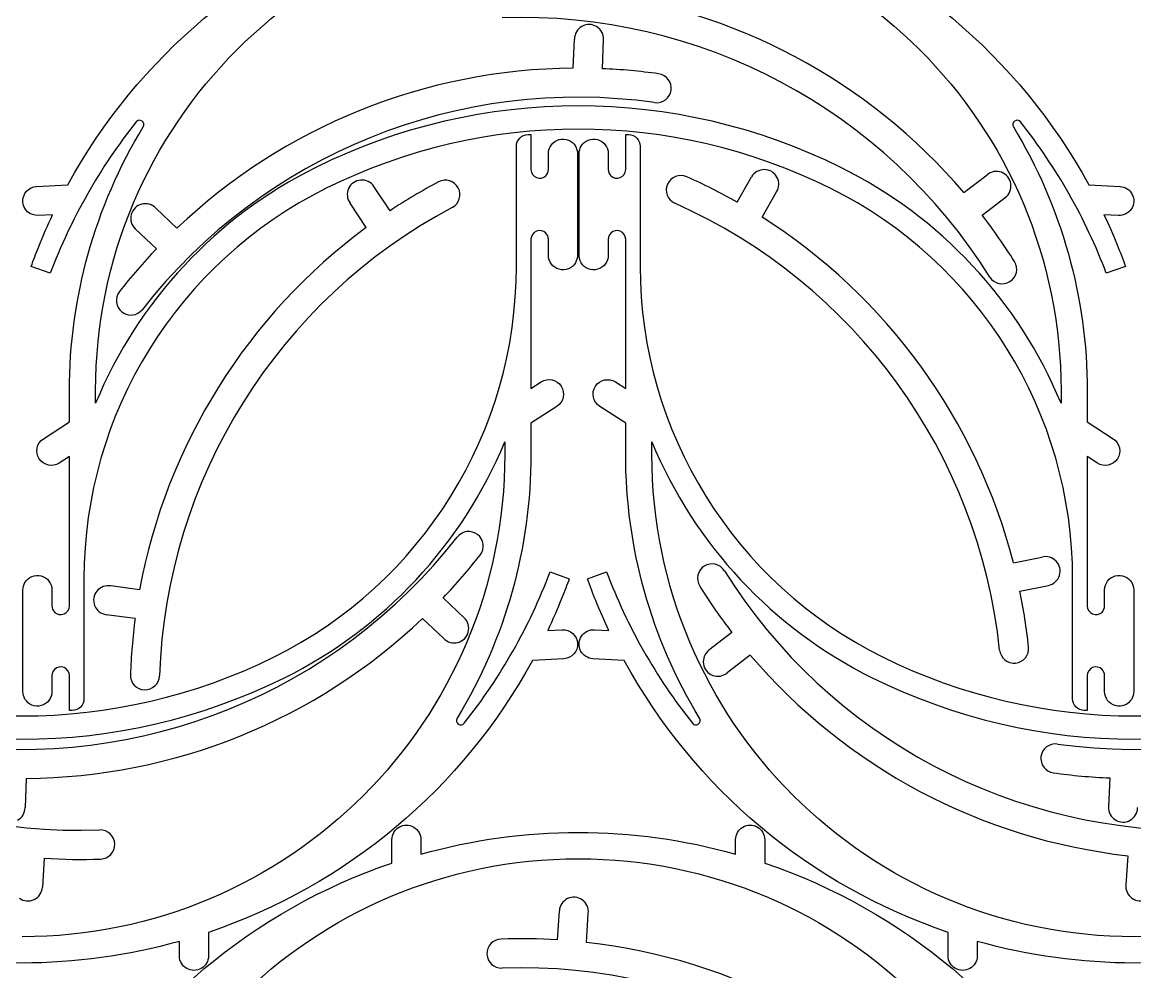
# Model space of a CAD drawing. Extents: x 3 to 3398, y -5 to 2267.
# Drawn here: x 547 to 1089, y 800 to 1263 of the extents above; entities that cross this region are included whole.
import ezdxf

# ---------------------------------------------------------------- set-up
doc = ezdxf.new("R2010")
doc.units = 0
doc.layers.add('Capa_1', color=7, linetype='CONTINUOUS')

msp = doc.modelspace()

# ---------------------------------------------------------------- linework, layer by layer
at = {"layer": 'Capa_1', "color": 7}
for points in [[(815.670794, 1240.93336), (816.271207, 1255.093861)], [(829.846317, 1240.687208), (830.44673, 1254.847709)], [(793.626681, 1208.511893), (795.044007, 1208.511893), (795.044007, 1198.590605)], [(841.210044, 1191.503991), (841.210044, 1198.590605), (841.210044, 1208.511893)], [(787.957393, 1144.291124), (787.957393, 1198.590605)], [(848.296658, 1202.842573), (848.296658, 1198.590605)], [(895.570231, 1175.561483), (902.564976, 1187.888437)], [(1006.087216, 1180.252608), (1017.320727, 1188.894859)], [(726.348071, 1171.39304), (718.510482, 1183.20204)], [(907.722195, 1168.258352), (914.716938, 1180.585308)], [(1015.010503, 1169.235304), (1026.244014, 1177.877556)], [(622.492028, 1162.884072), (612.223416, 1172.653202)], [(714.735148, 1163.260018), (706.897558, 1175.069018)], [(561.919161, 1169.476892), (554.842424, 1169.102945)], [(1081.402579, 1169.103314), (1074.325858, 1169.477289)], [(612.466004, 1152.859861), (602.197395, 1162.628992)], [(795.044007, 1157.488271), (795.044007, 1084.68292)], [(560.771475, 1140.900489), (551.437499, 1144.263257)], [(836.264098, 1087.897408), (836.264296, 1087.897805)], [(836.264296, 1087.897805), (841.210044, 1084.68292)], [(1053.397981, 1083.618337), (1053.397981, 1077.537937)], [(1066.153886, 1083.617572), (1066.153886, 1068.420243), (1066.155389, 1068.445755), (1078.824384, 1060.210457)], [(807.714298, 1076.014573), (795.045291, 1067.779276), (795.043792, 1067.804787)], [(841.210044, 1052.60709), (841.210044, 1067.804419), (841.208542, 1067.778907), (828.539546, 1076.014205)], [(557.420609, 1060.210089), (570.089616, 1068.445386), (570.091115, 1068.419874)], [(853.96595, 1052.606324), (853.96595, 1058.686724)], [(570.0909, 978.736391), (570.0909, 1051.541742)], [(1071.099634, 1048.326857), (1066.153886, 1051.541742)], [(1071.099833, 1048.327254), (1071.099634, 1048.326857)], [(1030.187259, 999.699652), (1044.072386, 1002.542809)], [(804.363432, 995.324173), (813.697408, 991.961405)], [(577.177514, 991.933537), (577.177514, 937.634057)], [(604.326463, 986.569188), (590.276831, 988.436842)], [(1033.377788, 985.885653), (1047.262915, 988.72881)], [(752.259834, 982.660308), (762.528442, 972.891177)], [(602.107323, 972.566282), (588.057693, 974.433938)], [(742.23381, 972.636097), (752.502422, 962.866967)], [(803.215746, 966.74777), (810.292483, 967.121717)], [(825.961351, 967.121348), (833.038072, 966.747373)], [(893.010384, 965.728264), (881.776873, 957.086013)], [(901.933671, 954.71096), (890.70016, 946.068709)], [(811.040518, 952.968246), (795.787724, 952.162129)], [(1066.153886, 944.720671), (1066.153886, 937.634057), (1066.153886, 927.712769), (1064.736564, 927.712769)], [(571.508226, 927.712769), (570.0909, 927.712769), (570.0909, 937.634057)], [(1059.067272, 933.382089), (1059.067272, 937.634057)], [(1077.108545, 894.832961), (1076.508132, 880.67246)], [(549.055044, 894.586809), (548.454631, 880.426308)], [(727.266492, 853.28447), (727.266492, 864.757018)], [(741.439723, 864.757018), (741.439723, 857.670403)], [(908.978737, 864.757018), (908.978737, 853.28447)], [(1085.895812, 856.896555), (1085.01276, 842.750866)], [(557.790383, 855.659614), (556.907329, 841.513927)], [(808.00148, 815.894861), (808.884534, 830.040548)], [(822.125075, 814.65792), (823.008126, 828.803609)], [(637.868415, 819.531099), (637.868415, 808.058551)], [(998.385194, 808.058551), (998.385194, 819.531099)], [(623.695184, 808.058551), (623.695184, 815.145165)]]:
    msp.add_lwpolyline(points, dxfattribs=at)
for points in [[(945.996403, 1192.537755)], [(961.367528, 943.686907)]]:
    msp.add_lwpolyline(points, close=True, dxfattribs=at)
for points in [[(582.846808, 1083.618337), (582.871509, 1213.539988), (688.200742, 1318.849198), (818.122395, 1318.849198)], [(818.122395, 1318.849198), (948.044047, 1318.849198), (1053.373281, 1213.539988), (1053.397981, 1083.618337)], [(569.347182, 1184.062533), (603.467465, 1246.53226), (659.841376, 1293.878781), (727.266492, 1316.693563)], [(908.978737, 1316.693563), (976.403703, 1293.87882), (1032.777513, 1246.532444), (1066.897811, 1184.062901)], [(1006.087216, 1180.252608), (959.406808, 1235.028071), (893.639345, 1269.997251), (822.125075, 1278.067013)], [(1018.712278, 1139.092741), (967.729526, 1220.682196), (877.092066, 1268.874989), (780.942149, 1265.517361)], [(819.872079, 1261.32092), (817.629937, 1260.053254), (816.251488, 1257.669476), (816.271207, 1255.093861)], [(827.064224, 1261.196031), (824.867445, 1262.540777), (822.114222, 1262.588585), (819.872079, 1261.32092)], [(830.44673, 1254.847709), (830.555859, 1257.421087), (829.261003, 1259.851286), (827.064224, 1261.196031)], [(855.316315, 1224.147667), (760.044085, 1237.537304), (664.865628, 1199.082711), (605.633744, 1123.26936)], [(815.670794, 1240.93336), (743.704767, 1240.383082), (674.642311, 1212.480039), (622.492028, 1162.884072)], [(857.288823, 1238.183022), (848.187327, 1239.46215), (839.029007, 1240.297866), (829.846317, 1240.687208)], [(863.318859, 1230.179286), (863.863476, 1234.0545), (861.163929, 1237.637639), (857.288823, 1238.183022)], [(945.996403, 1192.537755), (865.432369, 1232.508707), (770.812417, 1232.508707), (690.248383, 1192.537755)], [(855.316315, 1224.147667), (859.191637, 1223.603816), (862.774242, 1226.304071), (863.318859, 1230.179286)], [(940.957027, 1182.380596), (863.567931, 1220.776336), (772.676847, 1220.776336), (695.287751, 1182.380596)], [(602.607432, 1214.734986), (584.926334, 1192.436039), (570.813059, 1167.528122), (560.771475, 1140.900489)], [(605.487796, 1215.159307), (604.566251, 1215.800611), (603.304894, 1215.614794), (602.607432, 1214.734986)], [(606.09071, 1212.310967), (606.673366, 1213.270669), (606.40934, 1214.518002), (605.487796, 1215.159307)], [(1030.75722, 1215.159699), (1029.83567, 1214.518402), (1029.571635, 1213.271071), (1030.154283, 1212.311364)], [(1033.637581, 1214.735355), (1032.940126, 1215.615169), (1031.67877, 1215.800996), (1030.75722, 1215.159699)], [(1075.473521, 1140.900857), (1065.431942, 1167.52849), (1051.318673, 1192.436406), (1033.637581, 1214.735355)], [(570.091115, 1083.617204), (570.091123, 1129.000766), (582.542961, 1173.51443), (606.09071, 1212.310967)], [(1030.154283, 1212.311364), (1053.70204, 1173.51482), (1066.153881, 1129.001145), (1066.153886, 1083.617572)], [(787.957393, 1202.842573), (787.957385, 1204.346167), (788.55468, 1205.788181), (789.617879, 1206.851385)], [(789.617879, 1206.851385), (790.681077, 1207.914589), (792.123087, 1208.511892), (793.626681, 1208.511893)], [(803.547944, 1199.299266), (803.547964, 1202.489863), (805.680157, 1205.287035), (808.756696, 1206.132502)], [(808.756696, 1206.132502), (811.833235, 1206.97797), (815.095425, 1205.663235), (816.72593, 1202.920724)], [(819.528123, 1202.920724), (821.158628, 1205.663233), (824.420818, 1206.977966), (827.497355, 1206.132499)], [(827.497355, 1206.132499), (830.573893, 1205.287032), (832.706085, 1202.489862), (832.706107, 1199.299266)], [(841.210044, 1208.511893), (841.210044, 1208.511893), (842.627367, 1208.511893), (842.627367, 1208.511893)], [(842.627367, 1208.511893), (844.130961, 1208.511893), (845.572972, 1207.914591), (846.636171, 1206.851386)], [(846.636171, 1206.851386), (847.699371, 1205.788181), (848.296666, 1204.346168), (848.296658, 1202.842573)], [(787.957393, 1198.590605), (787.957393, 1198.590605), (787.957393, 1202.842573), (787.957393, 1202.842573)], [(795.044007, 1198.590605), (795.044007, 1198.590605), (795.044007, 1191.503991), (795.044007, 1191.503991)], [(803.547944, 1191.503991), (803.547944, 1191.503991), (803.547944, 1199.299266), (803.547944, 1199.299266)], [(816.72593, 1202.920724), (817.377342, 1201.82505), (817.721165, 1200.573958), (817.721173, 1199.299266)], [(817.721173, 1199.299266), (817.721173, 1199.299266), (817.721173, 1149.692995), (817.721173, 1149.692995)], [(818.532879, 1199.299266), (818.532887, 1200.573958), (818.876711, 1201.82505), (819.528123, 1202.920724)], [(818.532879, 1149.692995), (818.532879, 1149.692995), (818.532879, 1199.299266), (818.532879, 1199.299266)], [(832.706107, 1199.299266), (832.706107, 1199.299266), (832.706107, 1191.503991), (832.706107, 1191.503991)], [(848.296658, 1198.590605), (848.296658, 1198.590605), (848.296658, 1144.291124), (848.296658, 1144.291124)], [(690.248383, 1192.537755), (641.715374, 1168.458634), (603.557433, 1127.601168), (582.846808, 1077.537937)], [(795.044007, 1191.503991), (795.044008, 1189.784231), (796.079967, 1188.233811), (797.668817, 1187.575687)], [(797.668817, 1187.575687), (799.257667, 1186.917564), (801.086513, 1187.281343), (802.302568, 1188.497395)], [(802.302568, 1188.497395), (803.099968, 1189.294793), (803.547943, 1190.376298), (803.547944, 1191.503991)], [(832.706107, 1191.503991), (832.706107, 1190.376299), (833.154081, 1189.294794), (833.95148, 1188.497395)], [(833.95148, 1188.497395), (835.167535, 1187.281341), (836.996382, 1186.917561), (838.585234, 1187.575684)], [(838.585234, 1187.575684), (840.174085, 1188.233808), (841.210044, 1189.78423), (841.210044, 1191.503991)], [(870.970645, 1187.980132), (867.395359, 1189.571115), (863.20724, 1187.962982), (861.61555, 1184.388011)], [(895.570231, 1175.561483), (887.576547, 1180.097388), (879.366987, 1184.241834), (870.970645, 1187.980132)], [(908.797618, 1191.479756), (906.222012, 1191.50345), (903.83609, 1190.128655), (902.564976, 1187.888437)], [(914.963135, 1187.774382), (913.73345, 1190.037606), (911.373224, 1191.456062), (908.797618, 1191.479756)], [(914.716938, 1180.585308), (916.098574, 1182.759104), (916.192821, 1185.511158), (914.963135, 1187.774382)], [(1053.397981, 1077.537937), (1032.687355, 1127.601168), (994.529413, 1168.458635), (945.996403, 1192.537755)], [(1024.405527, 1190.139107), (1021.993217, 1191.041848), (1019.281087, 1190.565538), (1017.320727, 1188.894859)], [(1028.932878, 1184.549328), (1028.55095, 1187.096545), (1026.817836, 1189.236366), (1024.405527, 1190.139107)], [(547.396857, 1175.805937), (547.1904, 1179.712286), (550.188193, 1183.047095), (554.094389, 1183.256416)], [(554.094389, 1183.256416), (554.094389, 1183.256416), (569.347182, 1184.062533), (569.347182, 1184.062533)], [(695.287751, 1182.380596), (622.939442, 1146.485783), (577.177505, 1072.696867), (577.177514, 991.933537)], [(706.150552, 1182.223354), (705.081736, 1179.879892), (705.367697, 1177.141144), (706.897558, 1175.069018)], [(712.042527, 1186.349753), (709.474873, 1186.146441), (707.219369, 1184.566815), (706.150552, 1182.223354)], [(718.510482, 1183.20204), (717.086176, 1185.348091), (714.61018, 1186.553066), (712.042527, 1186.349753)], [(750.021448, 1185.497412), (741.906332, 1181.182523), (734.005873, 1176.475505), (726.348071, 1171.39304)], [(759.604328, 1182.566619), (757.767139, 1186.021851), (753.477044, 1187.333918), (750.021448, 1185.497412)], [(756.675431, 1172.983159), (760.1303, 1174.821032), (761.441518, 1179.111387), (759.604328, 1182.566619)], [(861.61555, 1184.388011), (860.02386, 1180.81304), (861.631165, 1176.624602), (865.205821, 1175.032206)], [(1059.067272, 991.933537), (1059.06728, 1072.696869), (1013.305339, 1146.485785), (940.957027, 1182.380596)], [(1026.244014, 1177.877556), (1028.285482, 1179.448093), (1029.314805, 1182.002112), (1028.932878, 1184.549328)], [(1066.897811, 1184.062901), (1066.897811, 1184.062901), (1082.150614, 1183.256813), (1082.150614, 1183.256813)], [(1082.150614, 1183.256813), (1084.678893, 1183.123189), (1086.943832, 1181.650895), (1088.09225, 1179.39453)], [(1088.09225, 1179.39453), (1089.240668, 1177.138164), (1089.098094, 1174.440522), (1087.718233, 1172.31778)], [(554.842424, 1169.102945), (550.935925, 1168.899352), (547.603314, 1171.899589), (547.396857, 1175.805937)], [(605.307449, 1174.631281), (602.813964, 1173.985645), (600.866652, 1172.038684), (600.220566, 1169.545317)], [(612.223416, 1172.653202), (610.448439, 1174.519687), (607.800933, 1175.276916), (605.307449, 1174.631281)], [(756.675431, 1172.983159), (671.728347, 1127.815991), (617.3304, 1040.761078), (613.972769, 944.611162)], [(1023.491292, 957.170945), (1013.434761, 1052.852429), (953.096681, 1135.900672), (865.205821, 1175.032206)], [(1087.718233, 1172.31778), (1086.338372, 1170.195038), (1083.930858, 1168.96969), (1081.402579, 1169.103314)], [(554.963661, 1153.538416), (557.118611, 1158.921126), (559.438202, 1164.236451), (561.919161, 1169.476892)], [(600.220566, 1169.545317), (599.574481, 1167.051949), (600.331232, 1164.404307), (602.197395, 1162.628992)], [(1030.187259, 999.699652), (1012.243169, 1069.394856), (968.461245, 1129.655505), (907.722195, 1168.258352)], [(1030.731888, 1146.603465), (1025.861428, 1154.397822), (1020.614768, 1161.950691), (1015.010503, 1169.235304)], [(1074.325858, 1169.477289), (1076.604467, 1164.664226), (1078.746996, 1159.787909), (1080.750894, 1154.854145)], [(714.735148, 1163.260018), (656.836854, 1120.514264), (617.365151, 1057.346335), (604.326463, 986.569188)], [(797.668856, 1161.416505), (796.080014, 1160.758403), (795.044043, 1159.208015), (795.044007, 1157.488271)], [(802.302568, 1160.494781), (801.086524, 1161.710823), (799.257699, 1162.074607), (797.668856, 1161.416505)], [(803.547944, 1157.488271), (803.54792, 1158.615934), (803.099947, 1159.697404), (802.302568, 1160.494781)], [(833.95148, 1160.494781), (833.154102, 1159.697403), (832.70613, 1158.615933), (832.706107, 1157.488271)], [(838.585194, 1161.416508), (836.99635, 1162.07461), (835.167524, 1161.710825), (833.95148, 1160.494781)], [(841.210044, 1157.488271), (841.21001, 1159.208016), (840.174038, 1160.758406), (838.585194, 1161.416508)], [(803.547944, 1149.692995), (803.547944, 1149.692995), (803.547944, 1157.488271), (803.547944, 1157.488271)], [(832.706107, 1157.488271), (832.706107, 1157.488271), (832.706107, 1149.692995), (832.706107, 1149.692995)], [(841.210044, 1084.68292), (841.210044, 1084.68292), (841.210044, 1157.488271), (841.210044, 1157.488271)], [(551.437499, 1144.263257), (552.558679, 1147.375314), (553.734246, 1150.467507), (554.963661, 1153.538416)], [(612.466004, 1152.859861), (606.130987, 1146.200958), (600.123577, 1139.237889), (594.465063, 1131.995331)], [(808.756669, 1142.85971), (805.680123, 1143.705192), (803.547939, 1146.502388), (803.547944, 1149.692995)], [(817.721173, 1149.692995), (817.721175, 1148.418284), (817.377352, 1147.167171), (816.72593, 1146.07148)], [(819.528123, 1146.07148), (818.876701, 1147.167171), (818.532877, 1148.418284), (818.532879, 1149.692995)], [(832.706107, 1149.692995), (832.706111, 1146.502389), (830.573927, 1143.705196), (827.497383, 1142.859713)], [(1080.750894, 1154.854145), (1082.173585, 1151.351377), (1083.526057, 1147.820498), (1084.807499, 1144.263626)], [(669.847156, 953.844066), (742.195464, 989.738879), (787.957402, 1063.527795), (787.957393, 1144.291124)], [(816.72593, 1146.07148), (815.09542, 1143.328961), (811.833215, 1142.014227), (808.756669, 1142.85971)], [(827.497383, 1142.859713), (824.420838, 1142.014231), (821.158634, 1143.328963), (819.528123, 1146.07148)], [(848.296658, 1144.291124), (848.296651, 1063.527793), (894.058592, 989.738876), (966.406904, 953.844066)], [(1028.476702, 1136.839487), (1031.795362, 1138.913226), (1032.804971, 1143.284396), (1030.731888, 1146.603465)], [(1084.807499, 1144.263626), (1084.807499, 1144.263626), (1075.473521, 1140.900857), (1075.473521, 1140.900857)], [(1018.712278, 1139.092741), (1020.786673, 1135.774492), (1025.158043, 1134.765747), (1028.476702, 1136.839487)], [(594.465063, 1131.995331), (592.0564, 1128.91114), (592.603566, 1124.458383), (595.687281, 1122.049109)], [(595.687281, 1122.049109), (598.770996, 1119.639836), (603.223861, 1120.186122), (605.633744, 1123.26936)], [(799.989741, 1087.897805), (803.270927, 1090.02386), (807.654057, 1089.090868), (809.784924, 1085.812805)], [(826.474687, 1085.808678), (828.604093, 1089.084489), (832.983106, 1090.018822), (836.264098, 1087.897408)], [(795.044007, 1084.68292), (795.044007, 1084.68292), (799.989741, 1087.897805), (799.989741, 1087.897805)], [(809.784924, 1085.812805), (811.915791, 1082.534741), (810.989231, 1078.150248), (807.714298, 1076.014573)], [(828.539546, 1076.014205), (825.268936, 1078.15159), (824.34528, 1082.532867), (826.474687, 1085.808678)], [(570.091115, 1068.419874), (570.091115, 1068.419874), (570.091115, 1083.617203), (570.091115, 1083.617204)], [(582.846808, 1077.537937), (582.846808, 1077.537937), (582.846808, 1083.618337), (582.846808, 1083.618337)], [(795.043792, 1067.804787), (795.043792, 1067.804787), (795.043792, 1052.607458), (795.043792, 1052.607458)], [(555.349983, 1050.411857), (553.219116, 1053.68992), (554.145676, 1058.074414), (557.420609, 1060.210089)], [(674.886523, 943.686907), (723.419532, 967.766027), (761.577474, 1008.623494), (782.288099, 1058.686724)], [(782.288099, 1058.686724), (782.288099, 1058.686724), (782.288099, 1052.606324), (782.288099, 1052.606324)], [(853.96595, 1058.686724), (874.676575, 1008.623494), (912.834518, 967.766027), (961.367528, 943.686907)], [(1078.824384, 1060.210457), (1082.094994, 1058.073072), (1083.01865, 1053.691794), (1080.889244, 1050.415984)], [(782.288099, 1052.606324), (782.263398, 922.684674), (676.934165, 817.375464), (547.012512, 817.375464)], [(795.043792, 1052.607458), (795.043784, 1007.223896), (782.591946, 962.710231), (759.044197, 923.913695)], [(877.209647, 923.913298), (853.66189, 962.709842), (841.210049, 1007.223517), (841.210044, 1052.60709)], [(1089.241536, 817.375464), (959.319883, 817.375464), (853.99065, 922.684674), (853.96595, 1052.606324)], [(1324.517122, 1052.606324), (1324.492422, 922.684674), (1219.163189, 817.375464), (1089.241536, 817.375464)], [(565.145166, 1048.326857), (561.86398, 1046.200802), (557.48085, 1047.133794), (555.349983, 1050.411857)], [(570.0909, 1051.541742), (570.0909, 1051.541742), (565.145166, 1048.326857), (565.145166, 1048.326857)], [(1066.153886, 1051.541742), (1066.153886, 1051.541742), (1066.153886, 978.736391), (1066.153886, 978.736391)], [(1080.889244, 1050.415984), (1078.759837, 1047.140173), (1074.380825, 1046.205839), (1071.099833, 1048.327254)], [(769.038557, 1013.47106), (765.954842, 1015.880333), (761.501977, 1015.334048), (759.092094, 1012.250809)], [(509.409523, 911.372503), (604.681753, 897.982866), (699.86021, 936.437459), (759.092094, 1012.250809)], [(770.260774, 1003.524838), (772.669438, 1006.60903), (772.122272, 1011.061787), (769.038557, 1013.47106)], [(1051.638547, 911.372503), (1146.910776, 897.982866), (1242.089234, 936.437459), (1301.321117, 1012.250809)], [(752.259834, 982.660308), (758.594851, 989.319211), (764.602261, 996.28228), (770.260774, 1003.524838)], [(1050.985604, 1000.55536), (1049.21317, 1002.424225), (1046.566723, 1003.18504), (1044.072386, 1002.542809)], [(879.544184, 998.124081), (876.225525, 996.050342), (875.215916, 991.679172), (877.288999, 988.360103)], [(889.308609, 995.870827), (887.234213, 999.189076), (882.862844, 1000.197821), (879.544184, 998.124081)], [(1052.604362, 993.546639), (1053.377714, 996.003488), (1052.758038, 998.686494), (1050.985604, 1000.55536)], [(347.079585, 995.870827), (398.062337, 914.281372), (488.699797, 866.088579), (584.849714, 869.446207)], [(548.408977, 990.153181), (550.039487, 992.895701), (553.301692, 994.210434), (556.378238, 993.364952)], [(556.378238, 993.364952), (559.454784, 992.519469), (561.586968, 989.722274), (561.586963, 986.531666)], [(762.527475, 921.489676), (780.208573, 943.788623), (794.321847, 968.69654), (804.363432, 995.324173)], [(822.556432, 991.961036), (822.556432, 991.961036), (831.890409, 995.323805), (831.890409, 995.323805)], [(831.890409, 995.323805), (841.931989, 968.696172), (856.045257, 943.788256), (873.72635, 921.489307)], [(889.308609, 995.870827), (940.291361, 914.281372), (1030.928821, 866.088579), (1127.078738, 869.446207)], [(1047.262915, 988.72881), (1049.786253, 989.245479), (1051.83101, 991.08979), (1052.604362, 993.546639)], [(1074.657823, 986.531666), (1074.65782, 989.722273), (1076.790003, 992.519466), (1079.866548, 993.364948)], [(1079.866548, 993.364948), (1082.943092, 994.210431), (1086.205297, 992.895699), (1087.835808, 990.153181)], [(547.413734, 986.531666), (547.413732, 987.806378), (547.757555, 989.05749), (548.408977, 990.153181)], [(590.276831, 988.436842), (587.743752, 988.903553), (585.156787, 987.96), (583.519011, 985.972037)], [(813.697408, 991.961405), (812.576228, 988.849348), (811.400661, 985.757154), (810.171245, 982.686246)], [(826.613036, 981.370517), (825.190345, 984.873284), (823.837873, 988.404164), (822.556432, 991.961036)], [(877.288999, 988.360103), (882.159459, 980.565746), (887.406118, 973.012877), (893.010384, 965.728264)], [(1059.067272, 937.634057), (1059.067272, 937.634057), (1059.067272, 991.933537), (1059.067272, 991.933537)], [(1087.835808, 990.153181), (1088.48723, 989.05749), (1088.831053, 987.806378), (1088.831052, 986.531666)], [(547.413734, 936.925396), (547.413734, 936.925396), (547.413734, 986.531666), (547.413734, 986.531666)], [(561.586963, 986.531666), (561.586963, 986.531666), (561.586963, 978.736391), (561.586963, 978.736391)], [(583.519011, 985.972037), (581.881235, 983.984074), (581.450221, 981.264348), (582.393091, 978.867411)], [(810.171245, 982.686246), (808.016296, 977.303536), (805.696705, 971.98821), (803.215746, 966.74777)], [(1037.58693, 958.65249), (1036.626211, 967.79308), (1035.221504, 976.881538), (1033.377788, 985.885653)], [(1074.657823, 978.736391), (1074.657823, 978.736391), (1074.657823, 986.531666), (1074.657823, 986.531666)], [(1088.831052, 986.531666), (1088.831052, 986.531666), (1088.831052, 936.925396), (1088.831052, 936.925396)], [(561.586963, 978.736391), (561.586986, 977.608728), (562.03496, 976.527258), (562.832339, 975.729881)], [(567.466051, 974.808157), (569.054893, 975.466258), (570.090864, 977.016647), (570.0909, 978.736391)], [(582.393091, 978.867411), (583.335961, 976.470475), (585.504431, 974.773294), (588.057693, 974.433938)], [(833.038072, 966.747373), (830.759463, 971.560436), (828.616934, 976.436752), (826.613036, 981.370517)], [(1066.153886, 978.736391), (1066.153921, 977.016646), (1067.189892, 975.466255), (1068.778736, 974.808153)], [(1073.41245, 975.729881), (1074.209828, 976.527258), (1074.657801, 977.608728), (1074.657823, 978.736391)], [(549.055044, 894.586809), (621.021071, 895.137087), (690.083527, 923.040131), (742.23381, 972.636097)], [(562.832339, 975.729881), (564.048383, 974.513839), (565.877208, 974.150055), (567.466051, 974.808157)], [(602.107323, 972.566282), (600.896192, 963.455487), (600.128884, 954.291178), (599.808119, 945.105835)], [(764.505272, 965.974853), (765.151357, 968.46822), (764.394606, 971.115863), (762.528442, 972.891177)], [(1068.778736, 974.808153), (1070.36758, 974.150051), (1072.196407, 974.513837), (1073.41245, 975.729881)], [(759.418389, 960.888889), (761.911873, 961.534524), (763.859186, 963.481485), (764.505272, 965.974853)], [(810.292483, 967.121717), (814.198982, 967.32531), (817.531593, 964.325073), (817.73805, 960.418725)], [(819.645698, 963.906882), (821.025559, 966.029624), (823.433072, 967.254972), (825.961351, 967.121348)], [(752.502422, 962.866967), (754.277399, 961.000483), (756.924905, 960.243253), (759.418389, 960.888889)], [(817.73805, 960.418725), (817.944507, 956.512376), (814.946714, 953.177566), (811.040518, 952.968246)], [(819.27168, 956.830132), (818.123262, 959.086498), (818.265837, 961.78414), (819.645698, 963.906882)], [(825.213317, 952.967849), (822.685037, 953.101472), (820.420099, 954.573766), (819.27168, 956.830132)], [(881.776873, 957.086013), (879.735404, 955.515475), (878.706081, 952.961456), (879.088009, 950.41424)], [(901.933671, 954.71096), (948.614079, 899.935497), (1014.381542, 864.966317), (1085.895812, 856.896555)], [(1023.491292, 957.170945), (1023.901121, 953.279168), (1027.387878, 950.456232), (1031.279737, 950.865292)], [(1031.279737, 950.865292), (1035.171595, 951.274352), (1037.995221, 954.76055), (1037.58693, 958.65249)], [(424.17788, 953.844066), (501.566976, 915.448326), (592.45806, 915.448326), (669.847156, 953.844066)], [(567.46609, 948.648974), (565.87724, 949.307098), (564.048394, 948.943319), (562.832339, 947.727266)], [(795.787724, 952.162129), (761.667442, 889.692402), (705.293531, 842.345881), (637.868415, 819.531099)], [(840.46612, 952.161761), (840.46612, 952.161761), (825.213317, 952.967849), (825.213317, 952.967849)], [(998.385194, 819.531099), (930.960228, 842.345842), (874.586417, 889.692218), (840.46612, 952.161761)], [(879.088009, 950.41424), (879.469936, 947.867024), (881.20305, 945.727202), (883.61536, 944.824461)], [(966.406904, 953.844066), (1043.795999, 915.448326), (1134.687084, 915.448326), (1212.076179, 953.844066)], [(1073.41245, 947.727266), (1072.196396, 948.943321), (1070.367549, 949.307101), (1068.778697, 948.648977)], [(419.138504, 943.686907), (499.702538, 903.715955), (594.32249, 903.715955), (674.886523, 943.686907)], [(562.832339, 947.727266), (562.034939, 946.929868), (561.586964, 945.848364), (561.586963, 944.720671)], [(561.586963, 944.720671), (561.586963, 944.720671), (561.586963, 936.925396), (561.586963, 936.925396)], [(570.0909, 944.720671), (570.090899, 946.440431), (569.05494, 947.990851), (567.46609, 948.648974)], [(570.0909, 937.634057), (570.0909, 937.634057), (570.0909, 944.720671), (570.0909, 944.720671)], [(599.808119, 945.105835), (599.672312, 941.194895), (602.732243, 937.914155), (606.643157, 937.777574)], [(606.643157, 937.777574), (610.55407, 937.640993), (613.835414, 940.700276), (613.972769, 944.611162)], [(883.61536, 944.824461), (886.02767, 943.92172), (888.7398, 944.39803), (890.70016, 946.068709)], [(961.367528, 943.686907), (1041.931561, 903.715955), (1136.551513, 903.715955), (1217.115547, 943.686907)], [(1068.778697, 948.648977), (1067.189845, 947.990854), (1066.153886, 946.440432), (1066.153886, 944.720671)], [(1074.657823, 944.720671), (1074.657823, 945.848363), (1074.209849, 946.929868), (1073.41245, 947.727266)], [(1074.657823, 936.925396), (1074.657823, 936.925396), (1074.657823, 944.720671), (1074.657823, 944.720671)], [(548.408977, 933.303937), (547.757565, 934.399612), (547.413742, 935.650703), (547.413734, 936.925396)], [(556.378211, 930.092159), (553.301672, 929.246692), (550.039481, 930.561427), (548.408977, 933.303937)], [(561.586963, 936.925396), (561.586943, 933.734799), (559.45475, 930.937627), (556.378211, 930.092159)], [(577.177514, 933.382089), (577.177522, 931.878495), (576.580227, 930.436481), (575.517028, 929.373277)], [(577.177514, 937.634057), (577.177514, 937.634057), (577.177514, 933.382089), (577.177514, 933.382089)], [(1060.727759, 929.373276), (1059.66456, 930.43648), (1059.067265, 931.878494), (1059.067272, 933.382089)], [(1079.866575, 930.092163), (1076.790037, 930.93763), (1074.657845, 933.7348), (1074.657823, 936.925396)], [(1087.835808, 933.303937), (1086.205302, 930.561429), (1082.943113, 929.246696), (1079.866575, 930.092163)], [(1088.831052, 936.925396), (1088.831043, 935.650703), (1088.48722, 934.399612), (1087.835808, 933.303937)], [(575.517028, 929.373277), (574.45383, 928.310072), (573.01182, 927.71277), (571.508226, 927.712769)], [(1064.736564, 927.712769), (1063.232969, 927.712769), (1061.790958, 928.310071), (1060.727759, 929.373276)], [(759.044197, 923.913695), (758.461541, 922.953993), (758.725567, 921.70666), (759.647111, 921.065355)], [(876.60671, 921.064963), (877.52826, 921.70626), (877.792296, 922.953591), (877.209647, 923.913298)], [(759.647111, 921.065355), (760.568656, 920.424051), (761.830013, 920.609867), (762.527475, 921.489676)], [(873.72635, 921.489307), (874.423804, 920.609493), (875.68516, 920.423666), (876.60671, 921.064963)], [(1051.638547, 911.372503), (1047.763224, 911.916353), (1044.180619, 909.216098), (1043.636003, 905.340884)], [(1043.636003, 905.340884), (1043.091386, 901.465669), (1045.790932, 897.88253), (1049.666039, 897.337147)], [(1049.666039, 897.337147), (1058.767534, 896.05802), (1067.925855, 895.222304), (1077.108545, 894.832961)], [(544.853758, 874.199249), (547.095901, 875.466915), (548.47435, 877.850693), (548.454631, 880.426308)], [(1076.508132, 880.67246), (1076.399002, 878.099083), (1077.693858, 875.668884), (1079.890638, 874.324138)], [(1087.082782, 874.199249), (1089.324925, 875.466915), (1090.703373, 877.850693), (1090.683654, 880.426308)], [(1079.890638, 874.324138), (1082.087417, 872.979392), (1084.840639, 872.931584), (1087.082782, 874.199249)], [(592.177944, 862.611136), (592.04138, 866.52205), (588.760655, 869.581996), (584.849714, 869.446207)], [(727.266492, 864.757018), (727.266492, 867.288822), (728.617193, 869.628305), (730.8098, 870.894207)], [(730.8098, 870.894207), (733.002406, 872.160109), (735.703809, 872.160109), (737.896415, 870.894207)], [(737.896415, 870.894207), (740.089022, 869.628305), (741.439723, 867.288822), (741.439723, 864.757018)], [(741.439723, 857.670403), (791.590488, 871.762637), (844.654744, 871.762637), (894.805508, 857.670403)], [(894.805508, 864.757018), (894.805508, 867.288821), (896.156209, 869.628304), (898.348816, 870.894206)], [(898.348816, 870.894206), (900.541422, 872.160107), (903.242824, 872.160107), (905.43543, 870.894206)], [(905.43543, 870.894206), (907.628036, 869.628304), (908.978737, 867.288821), (908.978737, 864.757018)], [(585.344322, 855.281555), (589.255209, 855.418891), (592.314507, 858.700222), (592.177944, 862.611136)], [(894.805508, 857.670403), (894.805508, 857.670403), (894.805508, 864.757018), (894.805508, 864.757018)], [(557.790383, 855.659614), (566.963469, 855.08697), (576.158978, 854.960801), (585.344322, 855.281555)], [(569.347182, 720.65344), (603.467465, 783.123167), (659.841376, 830.469688), (727.266492, 853.28447)], [(582.846808, 620.209244), (582.871509, 750.130895), (688.200742, 855.440105), (818.122395, 855.440105)], [(818.122395, 855.440105), (948.044047, 855.440105), (1053.373281, 750.130895), (1053.397981, 620.209244)], [(908.978737, 853.28447), (976.403703, 830.469727), (1032.777513, 783.123351), (1066.897811, 720.653808)], [(552.879798, 835.55386), (555.205124, 836.661636), (556.746906, 838.943213), (556.907329, 841.513927)], [(1085.01276, 842.750866), (1084.723884, 840.191402), (1085.845597, 837.676557), (1087.942963, 836.181444)], [(545.713939, 836.181444), (547.811305, 834.68633), (550.554472, 834.446085), (552.879798, 835.55386)], [(812.912065, 836.000615), (810.586739, 834.892839), (809.044957, 832.611263), (808.884534, 830.040548)], [(820.077924, 835.373031), (817.980558, 836.868145), (815.237391, 837.10839), (812.912065, 836.000615)], [(823.008126, 828.803609), (823.297003, 831.363073), (822.17529, 833.877918), (820.077924, 835.373031)], [(1087.942963, 836.181444), (1090.040329, 834.68633), (1092.783496, 834.446085), (1095.108822, 835.55386)], [(623.695184, 815.145165), (573.544419, 801.052931), (520.480163, 801.052931), (470.329398, 815.145165)], [(780.447541, 816.27292), (776.536654, 816.135584), (773.477356, 812.854253), (773.613919, 808.943339)], [(808.00148, 815.894861), (798.828394, 816.467505), (789.632885, 816.593674), (780.447541, 816.27292)], [(1006.087216, 716.843515), (959.406808, 771.618978), (893.639345, 806.588158), (822.125075, 814.65792)], [(1165.924208, 815.145165), (1115.773443, 801.052931), (1062.709187, 801.052931), (1012.558422, 815.145165)], [(1012.558422, 815.145165), (1012.558422, 815.145165), (1012.558422, 808.058551), (1012.558422, 808.058551)], [(627.238492, 801.921362), (625.045885, 803.187264), (623.695184, 805.526747), (623.695184, 808.058551)], [(637.868415, 808.058551), (637.868415, 805.526747), (636.517714, 803.187264), (634.325107, 801.921362)], [(773.613919, 808.943339), (773.750482, 805.032426), (777.031208, 801.972479), (780.942149, 802.108268)], [(1001.928501, 801.921363), (999.735895, 803.187265), (998.385194, 805.526748), (998.385194, 808.058551)], [(1012.558422, 808.058551), (1012.558422, 805.526748), (1011.207721, 803.187265), (1009.015115, 801.921363)], [(1018.712278, 675.683648), (967.729526, 757.273103), (877.092066, 805.465896), (780.942149, 802.108268)], [(634.325107, 801.921362), (632.132501, 800.65546), (629.431098, 800.65546), (627.238492, 801.921362)], [(1009.015115, 801.921363), (1006.822509, 800.655462), (1004.121107, 800.655462), (1001.928501, 801.921363)]]:
    msp.add_open_spline(points, degree=3, dxfattribs=at)

doc.saveas('drawing.dxf')
